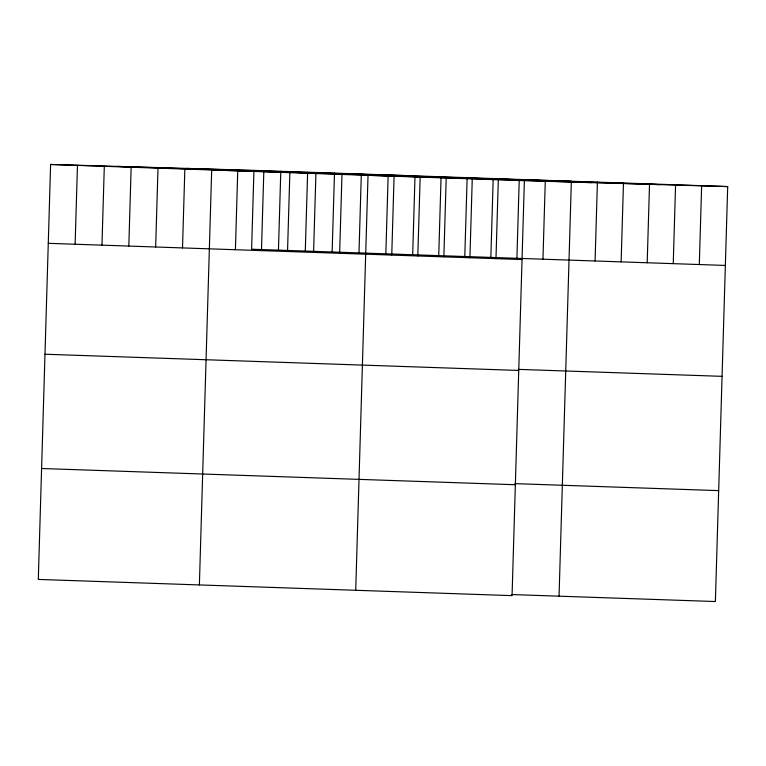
<?xml version="1.0" encoding="UTF-8"?>
<svg xmlns="http://www.w3.org/2000/svg" width="766" height="766" viewBox="0 0 766 766"><rect width="100%" height="100%" fill="white"/><g stroke="black" fill="none" stroke-linecap="round" stroke-linejoin="round"><path stroke-width="1.15" d="M50.613 164.47L38.3 579.422L512.061 595.632L524.375 180.68L50.613 164.47L253.939 170.368L727.7 186.578L715.387 601.53L511.669 594.56M75.125 244.239L77.462 165.389M101.964 245.158L104.31 166.308M128.812 246.078L131.158 167.227M155.661 246.997L157.997 168.147M182.509 247.916L184.845 169.066M199.38 584.927L211.694 169.985L415.019 175.883L412.683 254.733M235.411 249.726L237.747 170.875M253.939 170.368L251.602 249.218L725.364 265.438M261.465 250.616L263.81 171.766M278.451 250.137L280.787 171.287M287.528 251.507L289.864 172.656M305.289 251.056L307.635 172.206M313.581 252.397L315.918 173.547M332.138 251.976L334.483 173.126M339.635 253.297L341.981 174.437M358.986 252.895L361.322 174.045M355.721 590.28L368.034 175.328L571.359 181.226L559.046 596.178M385.834 253.814L388.171 174.964M391.752 255.078L394.088 176.228M417.805 255.968L420.151 177.118M438.736 255.624L441.072 176.774M443.859 256.859L446.205 178.009M464.79 256.514L467.136 177.664M469.922 257.749L472.258 178.899M490.853 257.405L493.189 178.555M495.975 258.64L498.321 179.79M516.906 258.295L519.243 179.445M542.96 259.195L545.306 180.336M595.077 260.976L597.413 182.126M621.13 261.867L623.476 183.017M647.193 262.757L649.53 183.907M673.247 263.648L675.583 184.798M699.301 264.538L701.646 185.688M524.375 180.68L727.7 186.578M186.847 168.415L660.598 184.635M117.715 166.414L591.467 182.634M48.277 243.32L522.029 259.54M518.352 369.375L722.07 376.345M44.983 354.227L518.745 370.447M514.963 483.643L718.68 490.623M41.594 468.505L515.346 484.725"/></g></svg>
